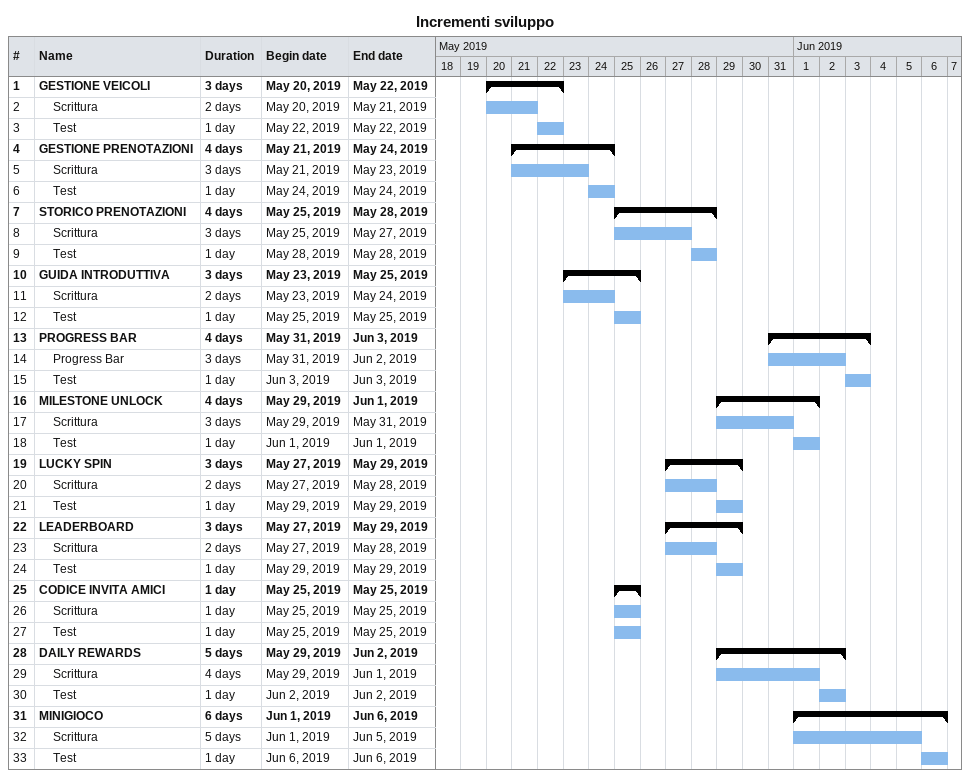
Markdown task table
Incrementi sviluppo

| ID | Level | Task | Duration | Start | Finish |
|---|---|---|---|---|---|
| 1 | 1 | **GESTIONE VEICOLI** | 3d | 2019-05-20 | 2019-05-22 |
| 2 | 2 | Scrittura | 2d | 2019-05-20 | 2019-05-21 |
| 3 | 2 | Test | 1d | 2019-05-22 | 2019-05-22 |
| 4 | 1 | **GESTIONE PRENOTAZIONI** | 4d | 2019-05-21 | 2019-05-24 |
| 5 | 2 | Scrittura | 3d | 2019-05-21 | 2019-05-23 |
| 6 | 2 | Test | 1d | 2019-05-24 | 2019-05-24 |
| 7 | 1 | **STORICO PRENOTAZIONI** | 4d | 2019-05-25 | 2019-05-28 |
| 8 | 2 | Scrittura | 3d | 2019-05-25 | 2019-05-27 |
| 9 | 2 | Test | 1d | 2019-05-28 | 2019-05-28 |
| 10 | 1 | **GUIDA INTRODUTTIVA** | 3d | 2019-05-23 | 2019-05-25 |
| 11 | 2 | Scrittura | 2d | 2019-05-23 | 2019-05-24 |
| 12 | 2 | Test | 1d | 2019-05-25 | 2019-05-25 |
| 13 | 1 | **PROGRESS BAR** | 4d | 2019-05-31 | 2019-06-03 |
| 14 | 2 | Progress Bar | 3d | 2019-05-31 | 2019-06-02 |
| 15 | 2 | Test | 1d | 2019-06-03 | 2019-06-03 |
| 16 | 1 | **MILESTONE UNLOCK** | 4d | 2019-05-29 | 2019-06-01 |
| 17 | 2 | Scrittura | 3d | 2019-05-29 | 2019-05-31 |
| 18 | 2 | Test | 1d | 2019-06-01 | 2019-06-01 |
| 19 | 1 | **LUCKY SPIN** | 3d | 2019-05-27 | 2019-05-29 |
| 20 | 2 | Scrittura | 2d | 2019-05-27 | 2019-05-28 |
| 21 | 2 | Test | 1d | 2019-05-29 | 2019-05-29 |
| 22 | 1 | **LEADERBOARD** | 3d | 2019-05-27 | 2019-05-29 |
| 23 | 2 | Scrittura | 2d | 2019-05-27 | 2019-05-28 |
| 24 | 2 | Test | 1d | 2019-05-29 | 2019-05-29 |
| 25 | 1 | **CODICE INVITA AMICI** | 1d | 2019-05-25 | 2019-05-25 |
| 26 | 2 | Scrittura | 1d | 2019-05-25 | 2019-05-25 |
| 27 | 2 | Test | 1d | 2019-05-25 | 2019-05-25 |
| 28 | 1 | **DAILY REWARDS** | 5d | 2019-05-29 | 2019-06-02 |
| 29 | 2 | Scrittura | 4d | 2019-05-29 | 2019-06-01 |
| 30 | 2 | Test | 1d | 2019-06-02 | 2019-06-02 |
| 31 | 1 | **MINIGIOCO** | 6d | 2019-06-01 | 2019-06-06 |
| 32 | 2 | Scrittura | 5d | 2019-06-01 | 2019-06-05 |
| 33 | 2 | Test | 1d | 2019-06-06 | 2019-06-06 |
